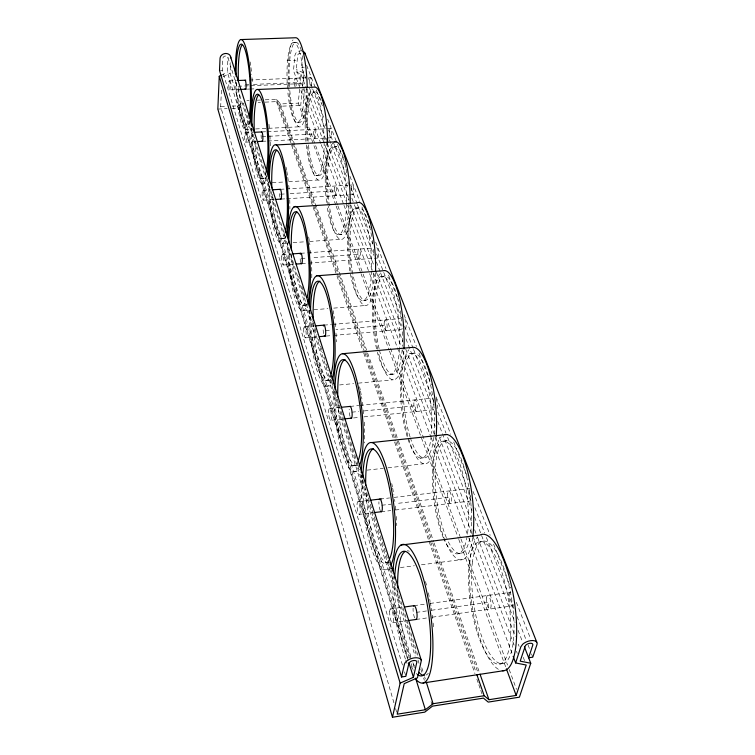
<?xml version="1.0" encoding="UTF-8"?>
<svg xmlns="http://www.w3.org/2000/svg" width="755" height="755" viewBox="0 0 755 755"><rect width="100%" height="100%" fill="white"/><g stroke="black" fill="none" stroke-linecap="round" stroke-linejoin="round"><path stroke-width="0.57" stroke-dasharray="3.77 2.83" d="M314.259 138.373L314.382 133.984L267.827 136.334M335.399 195.394L335.56 190.855L289.892 193.648M402.462 665.042L222.3 70.338L222.867 58.314A2.595 2.227 -15.9 0 1 227.944 57.55L415.156 656.142M393.94 702.867L220.677 106.615L221.47 88.996M358.955 258.946L359.172 254.256L311.636 257.719M407.53 658.162L227.359 72.225L227.944 57.55M410.843 656.435L230.086 73.226L230.605 62.703M385.38 330.218L385.654 325.377L335.966 329.661M415.212 410.711L415.571 405.709L363.419 411.003M320.809 143.544L293.506 70.762L294.799 55.71L295.705 53.341A5.389 4.549 -22.5 0 1 301.83 50.944M347.187 203.954L296.319 69.554L297.697 55.03A2.567 2.161 -22.5 0 1 301.972 53.888M449.178 502.33L449.631 497.177L395.818 503.585M305.822 78.426L301.528 67.299L302.576 55.747M335.758 204.992L298.291 103.142L299.754 86.891M299.858 85.74L300.905 74.132L293.506 70.762M337.523 204.888L300.735 105.322L302.434 86.816M302.538 85.655L303.708 72.924L296.319 69.554M488.192 607.567L488.759 602.263L431.19 610.304M232.078 106.106L238.92 105.804L242.61 101.642M231.804 108.437L238.797 108.125L243.242 103.114L250.66 126.736M221.281 75.245L227.359 72.225M223.008 76.746L230.086 73.226M499.763 664.07L502.962 663.579M392.657 622.762L406.643 620.799M416.184 619.449L427.717 617.826M432.275 617.184L512.673 605.859M416.222 612.39L426.584 610.946M390.495 608.917L403.274 607.152M413.966 605.67L425.641 604.057M430.01 603.453L510.201 592.364M387.532 569.242L389.863 568.94M400.377 567.562L414.401 565.731M421.413 564.806L463.466 559.304M386.513 562.758L389.589 562.362M459.361 553.311L462.353 552.924M478.047 542.109L481.171 541.712M359.21 514.372A6.427 1.463 83.3 0 0 359.673 505.35A6.427 1.463 83.3 0 0 357.021 504.331A6.427 1.463 83.3 0 0 359.21 514.372L373.244 512.683M381.2 511.73L390.788 510.578M395.233 510.04L471.488 500.876M381.785 505.255L391.137 504.142M358.049 501.66L368.572 500.423M380.029 499.074L389.618 497.941M394.063 497.413L470.299 488.428M353.217 471.696L359.002 471.044M367.109 470.139L383.314 468.317M387.947 467.798L423.838 463.759M352.67 465.722L355.53 465.401M420.497 458.181L423.281 457.87M444.317 441.109L447.271 440.788M351.83 412.183L358.785 411.475M330.558 420.308A5.946 1.293 84.3 0 0 330.898 411.56A5.946 1.293 84.3 0 0 328.623 411.315A5.946 1.293 84.3 0 0 330.558 420.308L343.459 418.987M353.529 417.959L359.88 417.307M363.957 416.883L433.785 409.729M329.482 408.474L340.033 407.417M350.131 406.407L358.804 405.529M359.975 405.416L432.69 398.111M326.236 380.605L328.925 380.35M390.222 374.508L392.855 374.253M326.736 386.192L332.587 385.626M339.599 384.956L353.623 383.597M358.304 383.153L393.374 379.774M410.663 353.444L413.447 353.189M305.445 337.872L317.166 336.853M326.066 336.069L332.398 335.522M333.578 335.418L401.547 329.491M304.444 326.802L313.816 326M323.914 325.141L331.398 324.508M332.568 324.405L400.537 318.61M325.565 330.558L331.341 330.058M302.868 305.369L305.416 305.162M363.438 300.443L365.93 300.245M303.34 310.626L309.182 310.145M313.853 309.758L327.868 308.606M333.71 308.125L366.411 305.435M381.096 276.424L383.719 276.217M283.257 265.024L294.894 264.165M301.67 263.665L307.7 263.221M308.625 263.155L377.557 258.068M282.323 254.624L291.638 253.954M300.726 253.302L306.766 252.868M307.681 252.802L373.112 248.093M301.198 258.484L306.992 258.059M282.502 243.355L287.202 243.025M293.072 242.61L304.812 241.798M309.503 241.468L342.374 239.165M282.059 238.401L284.484 238.24M339.561 234.437L341.93 234.276M354.916 208.22L357.408 208.059M263.504 200.188L275.131 199.471M280.964 199.103L285.654 198.82M286.825 198.744L348.366 194.932M349.527 194.865L353.019 194.648M262.863 190.364L271.007 189.873M280.341 189.307L285.031 189.033M286.126 188.967L347.791 185.258M348.952 185.183L352.443 184.975M280.53 194.214L285.211 193.931M261.438 178.652L263.721 178.52M315.741 175.5L317.987 175.368M261.636 183.314L271.054 182.767M272.225 182.691L284.003 182.002M288.703 181.719L318.138 179.992M334.248 146.895L336.626 146.772M245.602 142.166A4.728 0.802 86.6 0 0 246.017 135.447A4.728 0.802 86.6 0 0 244.582 134.777A4.728 0.802 86.6 0 0 245.602 142.166L256.096 141.629M262.202 141.317L266.591 141.091M267.761 141.025L326.056 138.033M327.226 137.976L330.728 137.797A4.653 1.076 87.1 0 0 331.464 131.162A4.653 1.076 87.1 0 0 329.567 130.53A4.653 1.076 87.1 0 0 330.728 137.797M245.196 132.757L253.369 132.352M261.815 131.936L266.477 131.7M267.383 131.663L330.445 128.529M262.004 136.627L266.666 136.391M244.875 124.981L247.055 124.877M296.687 122.489L298.829 122.386M245.064 129.464L254.444 129.001M255.615 128.945L267.336 128.369M268.506 128.312L298.98 126.812M220.677 106.615L226.377 106.361M265.194 99.82L276.679 99.311L280.426 103.945L298.291 103.142M217.836 109.069L227.151 108.654M265.033 102.142L276.5 101.632L280.247 106.247L300.735 105.322M312.995 91.931L315.269 91.827M246.828 100.623L249.122 100.528M257.162 100.17L260.607 100.019M258.153 102.454L260.447 102.35M238.014 86.249L249.66 85.768M250.83 85.721L303.246 83.56M229.69 89.883A4.521 0.727 86.9 0 0 230.02 83.295A4.521 0.727 86.9 0 0 228.746 82.946A4.521 0.727 86.9 0 0 229.69 89.883L240.279 89.439M247.338 89.137L249.697 89.043M250.15 89.024L254.794 88.826M229.275 80.87L236.343 80.587M249.31 80.058L310.588 77.595M245.318 84.73L248.801 84.588M253.444 84.39L295.271 82.672L295.186 86.929A4.464 0.925 87.4 0 1 294.393 80.285A4.464 0.925 87.4 0 1 295.828 79.662A4.464 0.925 87.4 0 1 295.875 86.627M220.441 70.404L222.3 70.338M301.528 67.299L304.227 67.195M287.042 60.56L295.875 60.24M293.837 42.374L296.007 42.299M306.615 65.317L322.913 107.04M327.632 119.12L337.07 143.28M337.494 144.375L345.214 164.146M349.933 176.226L359.795 201.481M361.947 206.974L370.092 227.831M375.669 242.11L385.956 268.459M388.532 275.056L398.395 300.311M403.972 314.58L416.411 346.432M418.987 353.019L431.426 384.861M436.145 396.941L450.726 434.276M453.727 441.968L468.308 479.302M473.026 491.382L490.184 535.304M493.61 544.091L510.767 588.013M516.345 602.292L530.491 638.532M308.484 78.18L312.315 88.061M312.74 89.166L324.659 119.922M328.491 129.813L347.215 178.152M351.047 188.042L357.002 203.425M357.426 204.52L372.753 244.073M376.585 253.963L401.264 317.676M404.671 326.471L413.183 348.442M413.608 349.537L434.04 402.273M437.872 412.164L445.96 433.04M447.658 437.428L471.063 497.856M474.895 507.747L484.682 533.011M486.39 537.409L514.476 609.917M517.033 616.514L525.971 639.579M528.094 645.072L529.378 648.366M531.501 653.868L532.775 657.161M309.559 88.184L325.688 130.087M329.435 139.873L348.102 188.354M351.849 198.15L354.019 203.746M354.388 204.747L373.885 255.407M376.377 261.928L380.227 271.894M380.605 272.923L402.217 329.057M405.982 338.901L435.191 414.806M437.702 421.365L471.979 510.446M474.517 517.043L515.089 622.601M518.062 630.265L522.705 642.392M300.905 74.132L326.915 142.355M327.34 143.45L349.15 200.67M350.83 205.077L373.914 265.6M376.424 272.196L402.859 341.524M405.794 349.225L435.163 426.254M439.363 437.258L471.667 521.988M474.612 529.689L477.122 536.286M477.547 537.39L515.306 636.427M518.241 644.128L519.081 646.327M523.281 657.331L524.536 660.634M347.602 205.058L400.962 346.073M402.632 350.471L435.144 436.409M435.559 437.504L472.668 535.559M473.083 536.654L514.353 645.723M516.439 651.225L517.279 653.434M321.224 144.639L343.563 204.19M343.978 205.294L369.204 272.564M369.62 273.669L430.841 436.881M431.256 437.975L468.487 537.23M468.902 538.334L512.334 654.123M337.938 205.992L460.559 537.871M460.965 538.976L507.558 665.089M509.191 669.515L516.552 689.419M336.164 206.096L360.597 272.527M361.003 273.631L389.108 350.018M389.514 351.122L458.342 538.221M458.747 539.325L505.992 667.741M280.426 103.945L367.185 351.811M367.581 352.925L397.923 439.618M398.31 440.731L433.719 541.882M434.106 542.987L479.633 673.035M280.247 106.247L338.948 274.424M339.335 275.537L366.156 352.387M366.552 353.5L432.247 541.722M432.634 542.836L478.123 673.139M276.679 99.311L364.561 351.896M364.948 353.01L395.526 440.911M395.913 442.024L476.056 672.346M276.5 101.632L312.787 206.247M313.174 207.361L363.372 352.028M363.759 353.142L394.261 441.052M394.648 442.166L474.961 673.639M476.886 679.207L478.434 683.652M478.821 684.766L480.369 689.221M480.746 690.334L483.068 697.007M298.593 276.264L299.301 278.51M301.783 286.39L304.963 296.507M309.21 310.012L311.334 316.76M312.749 321.262L313.457 323.508M314.873 328.01L316.996 334.758M318.412 339.259L319.12 341.505M320.535 346.007L322.659 352.755M324.074 357.257L324.782 359.503M326.198 364.004L328.321 370.752M329.737 375.254L330.445 377.509M331.86 382.002L333.276 386.503M334.691 391.005L336.815 397.753M337.174 398.876L342.477 415.75M342.836 416.873L355.935 458.502M357.351 462.994L359.474 469.752M360.89 474.244L362.306 478.745M362.655 479.869L367.968 496.743M368.317 497.875L390.618 568.741M390.967 569.865L417.874 655.359M421.762 667.731L424.244 675.602M424.593 676.735L425.301 678.981M251.009 127.859L416.581 655.519M417.987 660.021L419.044 663.39M420.818 669.015L421.875 672.394M423.64 678.018L424.348 680.264M431.048 701.64L432.115 705.019M414.335 667.694L412.589 662.069A62.929 15.987 81.7 0 0 414.561 666.155M238.92 105.804L409.361 657.916M411.107 663.551L413.193 670.308M238.797 108.125L408.106 658.049M404.52 671.808L405.539 675.197M395.582 708.53L396.894 713.05M391.033 564.816A64.071 15.496 83.1 0 1 371.488 548.526A64.071 15.496 83.1 0 1 361.192 474.98M472.705 537.522A63.193 18.686 82.6 0 1 441.656 531.039A63.193 18.686 82.6 0 1 441.307 436.72M469.818 538.041A56.804 16.799 82.6 0 1 446.818 538.692M446.384 537.692A56.804 16.799 82.6 0 1 436.522 457.747A56.804 16.799 82.6 0 1 460.437 457.011A56.804 16.799 82.6 0 1 470.025 536.975M389.07 559.842A57.597 13.93 83.1 0 1 371.941 543.874A57.597 13.93 83.1 0 1 362.749 479.84M388.702 562.749A57.569 14.043 83.1 0 1 365.807 488.966M391.741 483.53A57.569 14.043 83.1 0 1 392.449 486.89M392.666 488.032A57.569 14.043 83.1 0 1 393.902 494.978M394.563 499.357A57.569 14.043 83.1 0 1 394.865 501.584M395.412 506.058A57.569 14.043 83.1 0 1 395.865 510.493M396.337 516.429A57.569 14.043 83.1 0 1 396.752 525.669M467.156 536.258A56.842 16.686 82.6 0 1 443.921 539.051M443.487 538.06A56.842 16.686 82.6 0 1 433.521 458.804A56.842 16.686 82.6 0 1 456.794 455.945A56.842 16.686 82.6 0 1 467.336 535.125M380.303 510.597A6.399 1.557 83.1 0 1 378.916 501.773M470.95 500.527A6.295 1.944 82.4 0 1 468.893 494.166A6.295 1.944 82.4 0 1 469.799 488.523M249.914 119.771A45.073 7.663 87 0 1 241.449 123.414A45.073 7.663 87 0 1 235.418 77.34M307.219 88.76A44.63 9.315 87.4 0 1 299.527 126.925A44.63 9.315 87.4 0 1 288.684 87.655M288.608 86.523A44.63 9.315 87.4 0 1 293.044 39.826M306.209 88.977A40.128 8.371 87.4 0 1 299.273 122.47A40.128 8.371 87.4 0 1 289.59 87.835M289.505 86.702A40.128 8.371 87.4 0 1 292.242 46.819A40.128 8.371 87.4 0 1 301.868 52.246M248.178 120.979A40.525 6.889 87 0 1 240.987 117.601A40.525 6.889 87 0 1 236.221 79.785M250.028 121.961A40.506 6.946 87 0 1 238.599 85.391M250.141 61.938A40.506 6.946 87 0 1 250.679 65.43M250.971 67.582A40.506 6.946 87 0 1 251.736 74.443M252.019 77.737A40.506 6.946 87 0 1 252.444 84.267M303.963 86.693A40.147 8.314 87.4 0 1 297.734 122.508A40.147 8.314 87.4 0 1 287.759 91.261M287.579 89.043A40.147 8.314 87.4 0 1 293.251 42.44A40.147 8.314 87.4 0 1 303.897 84.305M310.38 85.796A4.454 0.972 87.5 0 1 309.899 79.039A4.454 0.972 87.5 0 1 311.4 79.322A4.454 0.972 87.5 0 1 311.353 85.976M331.86 379.774A55.483 12.061 85.1 0 1 317.477 372.026A55.483 12.061 85.1 0 1 309.295 310.409M403.849 351.169A54.813 14.59 85 0 1 393.166 379.774A54.813 14.59 85 0 1 377.915 350.348M377.67 349.225A54.813 14.59 85 0 1 379.756 273.772M402.151 349.603A49.273 13.118 85 0 1 379.614 350.83M379.104 348.687A49.273 13.118 85 0 1 378.406 283.54A49.273 13.118 85 0 1 397.177 296.668M397.489 297.866A49.273 13.118 85 0 1 402 326.132M402.33 331.69A49.273 13.118 85 0 1 402.349 346.318M331.143 373.678A49.877 10.834 85.1 0 1 318.544 369.846A49.877 10.834 85.1 0 1 310.522 316.015M330.775 379.538A49.849 10.929 85.1 0 1 313.372 323.555M333.229 310.72A49.849 10.929 85.1 0 1 333.804 314.127M334.144 316.345A49.849 10.929 85.1 0 1 334.456 318.497M335.012 322.923A49.849 10.929 85.1 0 1 335.598 328.5M335.956 332.983A49.849 10.929 85.1 0 1 336.419 341.892M399.518 348.706A49.301 13.024 85 0 1 377.349 352.226M376.556 348.914A49.301 13.024 85 0 1 381.954 276.264A49.301 13.024 85 0 1 399.574 347.64M323.631 333.606A5.54 1.217 85.1 0 1 323.131 328.104M404.869 318.903A5.464 1.519 85 0 1 406.143 324.905A5.464 1.519 85 0 1 405.067 329.18M267.383 173.197A47.159 8.522 86.7 0 1 257.908 177.085A47.159 8.522 86.7 0 1 251.122 128.454M327.594 143.205A46.678 10.353 87 0 1 319.422 180.266A46.678 10.353 87 0 1 307.417 144.479M307.096 141.025A46.678 10.353 87 0 1 311.966 88.741M326.453 141.629A41.959 9.305 87 0 1 319.346 175.575A41.959 9.305 87 0 1 308.465 144.818M308.125 141.364A41.959 9.305 87 0 1 310.664 96.782A41.959 9.305 87 0 1 321.894 103.567M325.462 123.707A41.959 9.305 87 0 1 325.679 125.906M326.396 138.278A41.959 9.305 87 0 1 326.443 140.515M266.175 171.678A42.393 7.663 86.7 0 1 257.682 171.942A42.393 7.663 86.7 0 1 251.953 128.794M267.091 176.198A42.384 7.729 86.7 0 1 254.567 137.703M268.969 124.235A42.384 7.729 86.7 0 1 269.412 128.671M269.922 135.485A42.384 7.729 86.7 0 1 270.318 147.895M324.131 141.751A41.978 9.249 87 0 1 317.091 175.707A41.978 9.249 87 0 1 306.275 144.932M305.926 141.478A41.978 9.249 87 0 1 312.466 91.883A41.978 9.249 87 0 1 324.121 140.638M261.343 138.646A4.709 0.859 86.7 0 1 261.155 133.975M308.049 302.009A52.265 10.693 85.8 0 1 295.592 300.358A52.265 10.693 85.8 0 1 287.721 243.327M375.509 272.895A51.67 12.958 85.9 0 1 365.618 305.53A51.67 12.958 85.9 0 1 351.32 272.791M351.122 271.583A51.67 12.958 85.9 0 1 353.916 206.417M373.952 273.791A46.451 11.655 85.9 0 1 358.248 292.714A46.451 11.655 85.9 0 1 351.217 223.348A46.451 11.655 85.9 0 1 368.893 223.886M369.544 226.311A46.451 11.655 85.9 0 1 371.8 237.221M372.3 240.439A46.451 11.655 85.9 0 1 372.753 243.761M373.357 249.386A46.451 11.655 85.9 0 1 373.725 253.935M305.18 303.029A46.989 9.617 85.8 0 1 294.912 293.157A46.989 9.617 85.8 0 1 288.825 247.649M307.011 303.954A46.961 9.702 85.8 0 1 291.487 253.076M308.663 236.976A46.961 9.702 85.8 0 1 309.418 241.581M309.569 242.657A46.961 9.702 85.8 0 1 309.871 244.846M310.55 250.471A46.961 9.702 85.8 0 1 310.881 253.888M311.409 260.815A46.961 9.702 85.8 0 1 311.73 278.557M371.507 270.866A46.47 11.57 85.9 0 1 352.585 283.597A46.47 11.57 85.9 0 1 354.473 208.503A46.47 11.57 85.9 0 1 371.536 269.79M300.792 262.485A5.219 1.076 85.8 0 1 300.065 256.322M376.603 247.848A5.153 1.35 85.9 0 1 378.481 254.435A5.153 1.35 85.9 0 1 376.49 256.917M359.654 465.448A59.334 13.647 84.2 0 1 343.214 455.982A59.334 13.647 84.2 0 1 333.587 389.948M436.154 436.362A58.569 16.487 83.9 0 1 409.352 440.929A58.569 16.487 83.9 0 1 408.889 349.725M410.078 436.947A52.652 14.817 83.9 0 1 411.966 353.595A52.652 14.817 83.9 0 1 434.663 425.348A52.652 14.817 83.9 0 1 410.418 438.004M358.436 460.003A53.341 12.269 84.2 0 1 343.421 450.999A53.341 12.269 84.2 0 1 334.984 390.467M357.681 465.118A53.312 12.373 84.2 0 1 338.004 402.519M359.588 386.786A53.312 12.373 84.2 0 1 360.277 389.986M360.494 391.081A53.312 12.373 84.2 0 1 361.334 395.573M361.532 396.715A53.312 12.373 84.2 0 1 361.9 399.008M362.381 402.236A53.312 12.373 84.2 0 1 362.825 405.529M363.344 409.974A53.312 12.373 84.2 0 1 363.863 415.495M364.316 422.13A53.312 12.373 84.2 0 1 364.25 442.987M431.209 435.795A52.68 14.723 83.9 0 1 405.124 428.944A52.68 14.723 83.9 0 1 411.758 353.491A52.68 14.723 83.9 0 1 431.416 433.436M350.065 416.382A5.927 1.378 84.2 0 1 349.197 409.267M434.059 405.114A5.832 1.718 83.9 0 1 433.776 402.122M435.975 398.678A5.832 1.718 83.9 0 1 437.324 403.746A5.832 1.718 83.9 0 1 436.928 408.748M286.579 234.003A49.528 9.532 86.3 0 1 275.65 235.182A49.528 9.532 86.3 0 1 268.431 181.946M350.226 204.898A48.999 11.561 86.5 0 1 341.307 239.448A48.999 11.561 86.5 0 1 328.265 206.247M328.114 205.171A48.999 11.561 86.5 0 1 332.795 143.101M348.952 203.001A44.045 10.391 86.5 0 1 335.739 229.68A44.045 10.391 86.5 0 1 328.491 163.505A44.045 10.391 86.5 0 1 344.422 161.617M344.959 163.76A44.045 10.391 86.5 0 1 345.913 168.129M346.139 169.271A44.045 10.391 86.5 0 1 346.753 172.801M347.951 181.851A44.045 10.391 86.5 0 1 348.187 184.182M348.895 196.036A44.045 10.391 86.5 0 1 348.961 201.859M285.22 232.134A44.526 8.569 86.3 0 1 275.66 230.445A44.526 8.569 86.3 0 1 269.403 184.767M285.871 236.711A44.507 8.635 86.3 0 1 272.111 193.554M286.003 167.072A44.507 8.635 86.3 0 1 286.645 170.347M286.853 171.489A44.507 8.635 86.3 0 1 287.617 176.226M287.778 177.321A44.507 8.635 86.3 0 1 288.231 180.709M288.75 185.381A44.507 8.635 86.3 0 1 289.24 190.977M289.741 199.707A44.507 8.635 86.3 0 1 289.882 209.031M326.594 202.434A44.064 10.325 86.5 0 1 335.579 147.716A44.064 10.325 86.5 0 1 345.45 218.827A44.064 10.325 86.5 0 1 327.321 207.71M279.963 197.253A4.945 0.963 86.3 0 1 279.539 193.629M411.069 658.804A62.929 15.987 81.7 0 1 397.781 591.344M407.209 550.82A62.929 15.987 81.7 0 1 409.361 551.244M425.48 581.51A62.929 15.987 81.7 0 1 427.047 587.286M428.368 592.817A62.929 15.987 81.7 0 1 430.161 601.603M430.369 602.716A62.929 15.987 81.7 0 1 430.945 606.067M431.303 608.313A62.929 15.987 81.7 0 1 431.643 610.578M432.266 615.146A62.929 15.987 81.7 0 1 432.681 618.562M433.143 623.064A62.929 15.987 81.7 0 1 433.625 629.009M428.311 673.196A62.929 15.987 81.7 0 1 426.028 675.083M407.077 663.428A70.055 17.639 81.8 0 1 405.86 660.238M405.454 659.124A70.055 17.639 81.8 0 1 392.76 575.291M498.394 669.326A69.026 21.234 80.9 0 1 471.979 605.17A69.026 21.234 80.9 0 1 477.566 536.956M417.562 674.621A62.967 15.855 81.8 0 1 416.25 673.488M412.909 669.251A62.967 15.855 81.8 0 1 411.352 666.627M408.285 660.248A62.967 15.855 81.8 0 1 394.516 582.634M414.665 617.901A6.993 1.774 81.7 0 1 413.098 608.19M513.57 604.595A6.87 2.208 80.7 0 1 509.342 599.857A6.87 2.208 80.7 0 1 511.418 592.883M447.677 493.6A6.314 1.85 82.6 0 0 450.216 503.425A6.314 1.85 82.6 0 0 451.009 494.516A6.314 1.85 82.6 0 0 447.677 493.6M384.286 321.677A5.483 1.444 85 0 0 385.767 330.709A5.483 1.444 85 0 0 386.909 323.744A5.483 1.444 85 0 0 384.286 321.677M303.803 328.567A5.559 1.142 85.1 0 0 305.133 337.74A5.559 1.142 85.1 0 0 305.907 330.709A5.559 1.142 85.1 0 0 303.803 328.567M313.4 131.332A4.662 1.029 87 0 0 314.533 138.627A4.662 1.029 87 0 0 315.212 131.983A4.662 1.029 87 0 0 313.4 131.332M357.955 250.971A5.162 1.284 85.9 0 0 359.305 259.343A5.162 1.284 85.9 0 0 360.258 252.463A5.162 1.284 85.9 0 0 357.955 250.971M281.775 256.474A5.238 1.01 85.8 0 0 282.983 264.967A5.238 1.01 85.8 0 0 283.616 258.021A5.238 1.01 85.8 0 0 281.775 256.474M413.872 402.717A5.851 1.633 84 0 0 416.118 411.541A5.851 1.633 84 0 0 416.732 402.887A5.851 1.633 84 0 0 413.872 402.717M334.474 187.919A4.898 1.151 86.5 0 0 335.701 195.715A4.898 1.151 86.5 0 0 336.513 188.939A4.898 1.151 86.5 0 0 334.474 187.919M351.452 186.891A4.879 1.208 86.6 0 0 352.708 194.658A4.879 1.208 86.6 0 0 353.576 187.91A4.879 1.208 86.6 0 0 351.452 186.891M262.164 192.289A4.964 0.897 86.3 0 0 263.268 200.198A4.964 0.897 86.3 0 0 263.778 193.355A4.964 0.897 86.3 0 0 262.164 192.289M472.47 561.814A62.052 19.083 80.9 0 0 497.743 662.503A62.052 19.083 80.9 0 0 508.285 582.794A62.052 19.083 80.9 0 0 472.47 561.814M469.412 562.22A62.089 18.96 80.9 0 0 494.582 662.984A62.089 18.96 80.9 0 0 505.01 583.237A62.089 18.96 80.9 0 0 469.412 562.22M486.503 597.969A6.899 2.105 80.9 0 0 489.41 609.002A6.899 2.105 80.9 0 0 490.41 599.847A6.899 2.105 80.9 0 0 486.503 597.969M389.703 611.39A7.022 1.67 82 0 0 392.204 622.696A7.022 1.67 82 0 0 392.845 613.428A7.022 1.67 82 0 0 389.703 611.39"/><path stroke-width="1.13" d="M524.395 646.79L530.746 663.249L519.412 697.167L488.23 702.103L483.455 698.12L432.464 706.142L424.763 712.144L392.458 717.25L400.141 683.115L413.419 677.31L416.911 661.776A4.209 2.218 -17.9 0 0 412.909 660.663A4.209 2.218 -17.9 0 0 408.851 663.569L405.879 676.329L401.528 676.99L219.507 70.442L220.035 58.418A5.464 4.681 -15.9 0 1 224.254 53.69A5.464 4.681 -15.9 0 1 230.228 55.691L421.356 660.446L417.477 677.83L404.227 683.624L397.224 714.183L425.367 709.747L433.087 703.726L484.181 695.714L488.966 699.715L516.165 695.421L526.216 665.032L515.637 662.947L513.155 656.331M221.281 75.245L219.261 76.255L217.836 109.069L392.458 717.25M401.528 676.99L404.397 664.23A8.862 4.662 -17.9 0 1 411.815 658.398A8.862 4.662 -17.9 0 1 420.809 659.351L421.356 660.446M515.637 662.947L520.78 646.922L522.687 644.241A8.673 4.464 -20.4 0 1 532.596 640.533A8.673 4.464 -20.4 0 1 537.003 644.506L532.775 657.161L528.623 657.784L532.766 645.138A4.124 2.123 -20.4 0 0 530.189 643.269A4.124 2.123 -20.4 0 0 525.376 645.648L520.195 661.144L530.746 663.249M423.074 683.011L504.217 670.619M407.804 620.629L415.958 619.487M404.444 606.992L413.74 605.699M391.033 568.789L393.364 568.477M400.914 545.091L479.982 535.068A69.026 21.234 80.9 0 1 513.862 598.224A69.026 21.234 80.9 0 1 502.339 670.714M374.414 512.541L381.435 511.701M370.913 500.14L381.435 498.904M371.743 442.562L446.677 434.521M344.639 418.865L351.67 418.147M341.213 407.304L350.594 406.36M342.43 353.727L412.891 347.338A58.569 16.487 83.9 0 1 430.605 376.528A58.569 16.487 83.9 0 1 436.154 436.362M319.507 336.645L325.367 336.135M314.995 325.905L324.367 325.103M316.713 275.801L383.21 270.743A54.813 14.59 85 0 1 398.432 294.195A54.813 14.59 85 0 1 403.972 348.98M296.064 264.08L301.877 263.646M292.798 253.869L300.943 253.284M293.978 206.908L356.926 202.916A51.67 12.958 85.9 0 1 375.546 271.8M275.131 199.471L280.945 199.103M272.168 189.798L280.313 189.316M257.266 141.562L261.928 141.327M276.188 144.941L336.485 141.798M254.539 132.295L261.541 131.946M240.279 89.439L246.158 89.194M257.757 89.486L315.109 87.08A46.678 10.353 87 0 1 327.585 142.082M237.523 80.54L245.771 80.2M241.147 39.553L295.847 37.75A44.63 9.315 87.4 0 1 307.2 87.665M304.831 53.02L536.758 642.156M506.397 668.855L516.165 695.421M480.02 674.149L488.966 699.715M476.83 674.574L484.181 695.714M426.367 682.36L433.087 703.726M415.627 678.198L425.367 709.747M408.917 662.663L413.419 677.31M219.261 76.255L400.141 683.115M230.709 56.814L230.832 58.031M362.796 477.528A57.597 13.93 83.1 0 1 384.38 468.128A57.597 13.93 83.1 0 1 389.646 558.719M365.703 485.493A57.569 14.043 83.1 0 1 373.546 448.753M361.258 472.866A64.071 15.496 83.1 0 1 385.475 464.712A64.071 15.496 83.1 0 1 391.033 564.816M444.733 434.635A63.193 18.686 82.6 0 1 466.694 468.043A63.193 18.686 82.6 0 1 472.856 536.314M379.293 499.659A6.399 1.557 83.1 0 1 382.153 505.114A6.399 1.557 83.1 0 1 380.756 511.362M303.057 51.368A5.389 4.549 -22.5 0 1 305.246 54.124M236.145 76.378A40.525 6.889 87 0 1 245.328 50.594A40.525 6.889 87 0 1 249.037 117.289M238.391 80.842A40.506 6.946 87 0 1 241.817 45.328M235.362 73.971A45.073 7.663 87 0 1 245.394 46.093A45.073 7.663 87 0 1 250.113 118.507M244.922 80.341A4.502 0.774 87 0 1 246.121 85.494A4.502 0.774 87 0 1 245.092 88.514M310.531 310.645A49.877 10.834 85.1 0 1 326.32 293.799A49.877 10.834 85.1 0 1 331.143 373.678M313.231 320.195A49.849 10.929 85.1 0 1 319.912 281.143M309.371 306.181A55.483 12.061 85.1 0 1 327.17 290.524A55.483 12.061 85.1 0 1 332.228 378.585M323.376 326.009A5.54 1.217 85.1 0 1 325.009 326.934A5.54 1.217 85.1 0 1 325.66 334.031A5.54 1.217 85.1 0 1 324.244 335.541M251.915 126.444A42.393 7.663 86.7 0 1 262.4 101.868A42.393 7.663 86.7 0 1 266.175 171.678M254.293 132.238A42.384 7.729 86.7 0 1 258.295 95.111M251.056 123.782A47.159 8.522 86.7 0 1 262.504 97.235A47.159 8.522 86.7 0 1 267.383 173.197M261.4 132.389A4.709 0.859 86.7 0 1 262.853 136.381A4.709 0.859 86.7 0 1 261.966 141.053M288.787 243.072A46.989 9.617 85.8 0 1 302.264 221.555A46.989 9.617 85.8 0 1 307.087 297.555M291.364 249.792A46.961 9.702 85.8 0 1 296.998 211.957M287.749 237.712A52.265 10.693 85.8 0 1 303.123 218.648A52.265 10.693 85.8 0 1 308.049 302.009M300.273 254.246A5.219 1.076 85.8 0 1 301.698 254.765A5.219 1.076 85.8 0 1 302.302 261.438A5.219 1.076 85.8 0 1 301.085 263.212M335.003 389.363A53.341 12.269 84.2 0 1 353.321 374.876A53.341 12.269 84.2 0 1 358.436 460.003M337.796 397.036A53.312 12.373 84.2 0 1 345.035 359.578M333.719 383.295A59.334 13.647 84.2 0 1 354.482 372.139A59.334 13.647 84.2 0 1 359.654 465.448M349.791 406.586A5.927 1.378 84.2 0 1 352.066 412.409A5.927 1.378 84.2 0 1 350.83 417.959M269.365 181.474A44.526 8.569 86.3 0 1 281.426 159.022A44.526 8.569 86.3 0 1 285.22 232.134M271.847 187.957A44.507 8.635 86.3 0 1 276.585 150.33M268.412 178.661A49.528 9.532 86.3 0 1 281.568 154.199A49.528 9.532 86.3 0 1 286.579 234.003M334.456 141.846A48.999 11.561 86.5 0 1 350.235 203.737M279.869 189.684A4.945 0.963 86.3 0 1 281.492 194.158A4.945 0.963 86.3 0 1 280.454 198.791M394.639 578.198A62.967 15.855 81.8 0 1 412.362 558.03A62.967 15.855 81.8 0 1 430.51 634.342A62.967 15.855 81.8 0 1 417.562 674.621M424.159 675.451A62.929 15.987 81.7 0 1 418.817 672.318M397.677 588.022A62.929 15.987 81.7 0 1 405.209 551.443M392.977 570.978A70.055 17.639 81.8 0 1 414.363 555.067A70.055 17.639 81.8 0 1 432.917 644.676A70.055 17.639 81.8 0 1 415.259 678.613M413.57 606.095A6.993 1.774 81.7 0 1 416.769 611.871A6.993 1.774 81.7 0 1 415.712 619.383"/></g></svg>
